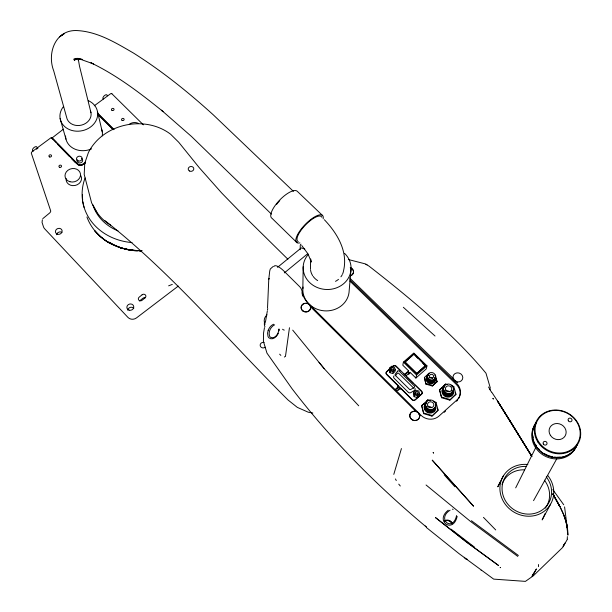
<?xml version="1.0" encoding="UTF-8"?>
<svg xmlns="http://www.w3.org/2000/svg" width="612" height="612" viewBox="0 0 612 612"><rect width="100%" height="100%" fill="white"/><g stroke="black" fill="none" stroke-linecap="round" stroke-linejoin="round"><path stroke-width="0.92" d="M300.209 249.696L300.24 245.909A15.377 4.506 50.2 0 1 301.028 244.173M406.337 376.533L406.345 375.577L410.055 372.325L415.885 378.048L426.235 368.937L426.954 365.854L413.804 353.032L403.4 362.105L402.803 365.203L408.602 370.895L408.411 371.851L404.708 375.095M302.848 288.803L303.17 266.817M395.406 390.028L397.922 387.817L398.114 385.927L386.631 374.552A2.081 1.928 11.3 0 1 386.685 371.821L389.53 369.342M397.922 387.817L398.114 385.927M310.468 269.249L310.621 258.922L311.294 262.043L308.28 254.523M267.528 307.951L268.767 279.355L269.739 270.955L270.305 268.989L272.983 266.603M567.232 538.935L567.378 536.609M78.428 58.545L78.313 60.274L78.145 58.477M351.066 268.775L349.169 290.723A23.18 20.992 2.9 0 1 324.169 310.827A23.18 20.992 2.9 0 1 303.024 286.99M285.467 356.452L289.461 327.726M265.378 322.425L267.337 310.927M389.462 368.103L389.148 369.946L389.882 372.67L392.766 373.519L394.916 371.637L395.245 369.801L394.511 367.07L391.619 366.228L389.462 368.103L390.196 370.834L389.882 372.67M264.476 327.665L263.573 332.897L263.405 341.289L266.954 353.116L292.031 388.697C331.214 439.913 377.015 485.752 426.426 527.085L425.256 525.96M392.766 373.519L393.088 371.683L395.245 369.801M414.944 385.017L421.569 391.535A2.104 1.943 15.6 0 1 421.546 394.304L415.135 399.98A2.104 1.951 15.4 0 1 412.174 399.85L400.585 388.375L399.552 388.329L399.368 389.255L398.114 390.364M404.876 362.174L413.873 353.996L425.485 365.792L416.565 373.634L404.876 362.174L413.1 354.991M400.401 389.301L400.585 388.375M413.873 353.996L417.682 358.188M416.565 373.634L425.569 365.402M415.885 378.048L416.55 375.003L426.954 365.854M413.766 392.101L413.368 393.883L414.125 396.653L417.04 397.509L419.197 395.604L419.61 393.83L418.845 391.053L415.923 390.196L413.766 392.101L414.523 394.878L414.125 396.653M456.598 515.534C452.696 532.922 436.257 518.747 450.095 510.201M457.164 516.36C453.109 534.391 434.398 520.866 448.244 510.24M417.04 397.509L417.445 395.742L419.61 393.83M426.564 376.112L429.089 373.282L424.391 377.428L425.914 384.129L432.309 386.004L436.999 381.842L435.476 375.148M425.914 384.129L424.391 377.428M433.227 401.487L435.958 402.298L438.146 410.109L431.942 416.122L423.726 413.681L421.576 405.863L427.757 399.873L430.488 400.684M423.726 413.681L421.722 405.243M427.757 399.873L426.388 401.617M432.309 386.004L437.175 381.177M42.366 219.739L42.06 222.439L43.307 226.302A7.505 6.51 -15.9 0 0 44.707 228.85L127.977 317.437A6.166 5.569 -14.3 0 0 136.499 317.903L178.283 286.079M431.942 416.122L438.146 410.109M435.79 402.918L435.958 402.298M451.013 385.637L453.737 386.44L455.955 394.166L449.797 400.141L441.604 397.731L439.416 389.989L445.567 384.045L447.38 384.573M267.429 309.97L267.773 308.708M441.604 397.731L439.592 389.354M445.567 384.045L442.981 386.891M453.546 387.075L453.737 386.44M449.797 400.141L455.955 394.166M545.17 513.43L542.163 519.917L550.586 504.181M268.186 330.342L267.559 333.127L268.01 336.409A3.863 2.846 79.2 0 0 269.066 337.939C272.577 340.685 277.029 336.516 278.322 333.257M393.791 474.377L401.434 448.558M63.419 129.163L51.936 138.067M567.416 539.218L562.658 547.449L533.419 575.716M515.679 487.863L536.013 447.066M503.255 476.121L497.786 486.823L500.341 481.873M563.178 546.439L564.914 543.112L563.193 546.042M42.794 218.637L49.343 213.236A2.249 1.04 -42.6 0 0 50.697 210.88L31.342 153.268A1.614 0.811 -43 0 1 32.344 151.508L51.354 137.47L77.38 164.184A4.07 3.481 -12.5 0 0 83.071 164.406L85.32 162.715M533.549 500.654L556.606 459.069M532.371 576.221L536.242 569.244M531.966 576.236L536.433 568.931M532.968 574.591L533.809 573.23M395.444 375.73L397.211 373.496A1.04 0.964 12.4 0 1 398.794 373.435L413.788 388.23M284.396 357.064L284.84 356.605M444.182 412.32L445.551 411.096M396.4 391.099L399.552 388.329M408.602 370.895L404.892 374.146L403.866 374.108M408.625 374.36L409.856 373.274L408.411 371.851M394.947 389.653L398.098 386.891M439.416 389.989L442.377 387.442M421.576 405.863L424.567 403.285M284.343 272.898L307.966 253.506M277.496 267.352L301.288 247.891L304.791 249.053M85.389 162.195L83.133 163.886A4.07 3.481 -12.5 0 1 77.449 163.672L51.89 137.669M83.316 164.544L85.565 162.846M533.113 575.961L525.433 581.377L493.67 579.12L459.184 553.761L426.595 527.674M52.349 138.955L52.678 138.71L56.618 142.757M77.028 58.431L74.243 60.328L77.035 58.308M94.286 105.777L110.428 93.858A1.576 0.78 -45.6 0 1 111.843 93.827M36.468 149.221L37.975 148.104M76.079 59.02L77.173 58.308M274.635 324.804C270.772 326.67 268.201 331.612 269.479 335.827A2.907 1.989 75.8 0 0 270.405 337.22C275.071 339.691 278.95 333.027 278.995 328.942L279.003 330.786M168.621 285.842L172.309 284.389M75.903 58.737L73.731 59.257L79.223 58.523L76.737 58.637L82.253 59.41L79.552 58.959L93.59 63.946L90.951 62.822C117.267 75.444 140.553 93.406 163.167 111.652L161.423 110.183L191.48 136.476L271.437 214.116M467.231 559.207L465.571 558.878L464.279 557.287M141.915 250.683L139.383 250.79L141.426 250.69M140.209 250.759L141.9 250.683M138.044 250.713L141.487 250.629M283.846 330.052L284.266 330.098M312.847 412.993L308.264 412.213L297.317 407.37L288.107 400.049C227.488 339.851 172.339 273.533 104.882 220.588M452.421 509.192L453.163 509.322M481.086 570.308L481.529 570.399M490.411 388.299L485.982 373.221C454.265 334.695 409.52 297.715 368.952 266.067L365.05 263.818L348.335 259.519M390.196 370.834L393.088 371.683M426.074 383.464L432.477 385.346M441.78 397.104L449.981 399.521M414.523 394.878L417.445 395.742M423.879 413.069L432.103 415.51M111.124 243.255C119.072 248.074 128.313 250.537 137.578 250.859L124.695 249.084L135.313 250.683L126.455 249.451L115.033 245.833M117.443 246.621L121.237 248.036L111.874 244.043L108.752 241.992M365.907 264.177L367.055 264.774M114.459 245.496C102.051 240.057 91.586 229.852 86.935 217.015M111.751 244.073L107.001 241.549L100.307 236.546L94.684 230.709M110.642 243.622C104.461 240.638 99.328 235.903 94.776 230.831M109.64 242.52L111.874 244.043M517.798 556.415L470.574 521.485L426.059 484.987M471.431 520.713L518.402 555.482M282.583 329.241L283.28 329.769M451.105 529.181L474.614 547.235M403.331 307.278L435.025 336.026M322.677 215.631L297.447 191.464A18.536 6.602 -46.1 0 0 279.263 200.514A18.536 6.602 -46.1 0 0 272.111 218.4L297.065 242.742M293.385 191.327L213.297 114.857C188.374 92.251 162.035 71.061 133.546 53.091C116.234 43.085 98.081 31.786 77.571 30.6C55.593 29.085 46.795 53.007 53.703 70.808L66.616 117.282A12.393 10.427 -11.5 0 0 81.71 125.062A12.393 10.427 -11.5 0 0 90.469 110.979M349.59 277.909L454.112 379.325M455.473 380.656L457.524 382.645M349.88 279.699L456.751 383.449A12.684 11.674 17.9 0 1 456.827 400.08L438.965 416.099A12.73 11.804 17.5 0 1 421.033 415.303L308.241 303.315A24.243 21.948 2.9 0 1 302.068 291.434A10.098 9.165 -0.1 0 0 299.513 286.515L284.052 271.208A15.484 4.651 50.9 0 0 273.809 266.58M349.804 281L456.445 384.573A12.714 11.705 18 0 1 458.518 398.886M422.884 363.26L425.485 365.792M404.953 361.784L416.65 373.251M403.4 362.105L416.55 375.003M287.892 259.236L245.657 217.65L221.666 192.956L199.359 167.803L178.735 142.275L170.61 134.219C144.891 114.689 103.137 123.471 88.419 152.503L84.754 163.243L84.204 174.428L91.624 202.901L96.903 212.364M400.592 370.88L396.01 366.374A2.081 1.92 11.7 0 0 395.092 365.831M406.995 377.191L413.62 383.709M111.751 93.628L143.353 124.848M397.93 386.853L399.781 388.689M310.207 306.451L416.267 411.799M418.968 414.485L420.322 415.823M97.346 112.845L114.107 129.606M97.614 113.633L113.61 129.629M97.897 114.482L113.075 129.66M279.653 354.172L280.854 355.396M483.457 517.362L495.72 529.946M57.933 144.103L77.625 164.322A4.07 3.473 -12.5 0 0 82.413 165.072M57.658 144.401L69.6 156.664M71.589 158.707L75.574 162.8M319.028 362.365L324.238 368.715L358.716 405.802M324.36 219.723C337.158 233.172 348.144 251.287 343.577 270.603A16.662 14.986 2.7 0 1 342.636 273.847M444.19 474.79L454.907 486.762M398.741 484.138L400.302 485.997M301.754 245.511L307.645 253.429M292.712 330.128L324.238 368.715M552.82 489.615L563.736 504.778M491.811 392.307L497.495 400.914M489.715 389.331L491.482 392.062M530.046 453.285L497.418 400.845L531.912 456.621M488.521 387.006L490.174 389.745M529.946 453.209L531.805 456.476M552.904 494.182C560.271 506.721 568.12 520.108 567.905 535.156L566.337 522.541L567.133 527.858M553.072 494.481L559.972 506.812L552.72 493.593M553.049 494.129L559.904 506.698M395.451 478.944L396.278 480.565M560.822 508.473L563.958 515.327M565.786 521.761L566.926 525.425L564.578 506.881M51.354 137.47L51.546 138.09M455.083 392.544L455.764 394.801M436.127 378.92L436.999 381.842M437.297 408.441L437.748 409.964M60.106 118.499L65.958 139.169M84.066 207.33L83.385 204.561A58.316 50.719 -10 0 1 82.911 201.891M90.981 112.723L79.476 66.058L78.152 58.339M97.469 111.514L102.28 131.84M538.461 564.516L538.537 566.651M298.22 241.61A17.098 5.684 -46 0 1 305.572 224.872A17.098 5.684 -46 0 1 321.866 217.275M342.276 274.62A16.662 14.986 2.7 0 1 340.907 276.815M338.482 279.355A16.662 14.986 2.7 0 1 335.483 281.344M317.689 280.617A16.662 14.986 2.7 0 1 313.13 276.379M312.64 275.652A16.662 14.986 2.7 0 1 310.567 270.083M299.888 242.895A18.697 6.219 -46 0 1 305.113 224.566A18.697 6.219 -46 0 1 323.159 218.851M276.586 204.423A15.889 5.669 -46.1 0 1 279.783 200.637M577.238 444.32A23.455 21.244 27.8 0 1 545.437 454.854A23.455 21.244 27.8 0 1 536.12 422.67M576.573 445.475A23.401 21.206 27.9 0 1 544.841 455.994A23.401 21.206 27.9 0 1 535.554 423.864M560.271 457.011A22.835 20.686 27.8 0 1 556.92 457.218M556.086 457.195A22.835 20.686 27.8 0 1 554.411 457.057M552.72 456.804A22.835 20.686 27.8 0 1 544.734 453.821M539.371 449.613A22.835 20.686 27.8 0 1 538.239 448.359M536.265 445.635A22.835 20.686 27.8 0 1 535.446 444.205M533.228 437.672A22.835 20.686 27.8 0 1 532.998 435.821M577.024 445.001A23.463 21.252 27.8 0 1 545.085 454.418A23.463 21.252 27.8 0 1 536.219 422.464M350.293 267.704A4.728 4.253 4.5 0 1 353.491 271.659A4.728 4.253 4.5 0 1 350.546 275.675M350.278 267.834A4.728 4.246 4.5 0 1 353.476 271.782A4.728 4.246 4.5 0 1 350.538 275.798M306.428 303.307A4.774 4.353 1.3 0 1 310.009 309.848A4.774 4.353 1.3 0 1 302.014 310.169A4.774 4.353 1.3 0 1 304.898 303.368M417.843 412.419A4.988 4.651 16.7 0 1 416.826 420.245A4.988 4.651 16.7 0 1 409.749 415.701A4.988 4.651 16.7 0 1 416.925 411.822M344.556 253.33A23.967 21.55 2.7 0 1 344.334 283.096A23.967 21.55 2.7 0 1 311.263 283.976A23.967 21.55 2.7 0 1 308.425 254.286M444.672 520.758A5.24 4.957 32 0 1 452.092 522.908M547.656 475.363A27.509 25.329 31.5 0 1 538.43 514.462A27.509 25.329 31.5 0 1 500.455 493.662A27.509 25.329 31.5 0 1 527.865 464.516M415.058 388.421A2.096 1.943 14.7 0 1 414.232 390.54L410.889 392.567A2.096 1.943 14.5 0 1 408.212 392.231L394.204 378.369A2.088 1.928 12.3 0 1 394.006 375.875M444.779 521.194A4.758 4.506 32 0 1 452.054 523.872M444.939 521.149A4.758 4.506 32 0 1 446.622 520.552M447.54 520.506A4.758 4.506 32 0 1 451.434 522.717M435.469 379.509A4.72 4.345 15.7 0 1 429.548 383.472A4.72 4.345 15.7 0 1 426.725 376.946M435.522 377.558A4.728 4.353 15.6 0 1 432.952 382.546A4.728 4.353 15.6 0 1 427.122 380.84A4.728 4.353 15.6 0 1 427.673 375.255M453.331 390.609A5.806 5.347 17.9 0 1 447.028 397.073A5.806 5.347 17.9 0 1 442.774 388.85M453.561 389.813A5.814 5.347 17.9 0 1 450.447 395.964A5.814 5.347 17.9 0 1 443.272 393.86A5.814 5.347 17.9 0 1 443.914 386.983M435.522 406.513A5.829 5.409 17.6 0 1 429.15 413.039A5.829 5.409 17.6 0 1 424.927 404.739M435.729 405.733A5.837 5.409 17.5 0 1 432.562 411.945A5.837 5.409 17.5 0 1 425.363 409.818A5.837 5.409 17.5 0 1 426.051 402.872M546.287 476.901A25.306 23.302 31.5 0 1 537.696 512.42A25.306 23.302 31.5 0 1 502.758 494.221A25.306 23.302 31.5 0 1 526.175 466.421M502.008 484.383A24.947 22.988 31.7 0 1 524.568 469.832M544.382 480.175A24.947 22.988 31.7 0 1 545.284 508.121M390.747 369.709A1.561 1.446 11.6 0 1 393.646 370.558M414.997 393.654A1.576 1.461 15.4 0 1 417.919 394.518M435.101 377.482A4.246 3.909 15.6 0 1 432.799 381.957A4.246 3.909 15.6 0 1 427.558 380.427A4.246 3.909 15.6 0 1 428.048 375.416M453.224 390.058A5.332 4.904 17.9 0 1 447.02 395.604A5.332 4.904 17.9 0 1 443.646 387.863M435.484 406.965A5.347 4.957 17.5 0 1 428.607 411.448A5.347 4.957 17.5 0 1 425.768 403.767M435.01 377.497A4.146 3.817 15.6 0 1 432.753 381.88A4.146 3.817 15.6 0 1 427.635 380.381A4.146 3.817 15.6 0 1 428.117 375.477M435.438 377.359A4.162 3.825 15.6 0 1 430.221 380.848A4.162 3.825 15.6 0 1 427.734 375.102M453.24 391.022A5.233 4.819 17.9 0 1 447.035 395.513A5.233 4.819 17.9 0 1 443.241 388.727M453.385 388.635A5.248 4.827 17.8 0 1 450.57 394.182A5.248 4.827 17.8 0 1 444.098 392.284A5.248 4.827 17.8 0 1 444.679 386.08M435.285 407.913A5.256 4.873 17.5 0 1 428.155 411.18A5.256 4.873 17.5 0 1 425.845 403.821M435.507 404.593A5.263 4.881 17.4 0 1 432.653 410.193A5.263 4.881 17.4 0 1 426.159 408.273A5.263 4.881 17.4 0 1 426.771 402.007M451.916 390.357A3.603 3.312 17.8 0 1 451.564 391.144M435.285 377.971A4.054 3.733 15.6 0 1 429.838 380.236A4.054 3.733 15.6 0 1 427.91 374.812M434.887 375.11A4.054 3.733 15.6 0 1 435.285 376.036M453.385 388.322A5.141 4.728 17.8 0 1 447.8 394.044A5.141 4.728 17.8 0 1 444.037 386.761M452.054 386.126A5.141 4.728 17.8 0 1 452.872 387.151M435.499 404.28A5.164 4.781 17.4 0 1 429.853 410.063A5.164 4.781 17.4 0 1 426.113 402.711M429.31 377.864A2.096 1.928 15.7 0 1 432.592 378.407M445.643 391.114A3.152 2.907 18 0 1 449.422 391.749M427.872 406.957A3.167 2.938 17.7 0 1 431.659 407.592M268.178 330.335A14.489 10.435 80.4 0 1 273.633 324.23M302.848 296.223A24.25 21.963 2.9 0 1 301.999 292.765M457.608 400.141A12.714 11.705 18 0 1 456.521 401.258M393.088 366.244A2.081 1.92 11.7 0 1 394.021 365.785M264.965 326.831A8.499 7.795 -1.9 0 1 264.568 322.157M265.118 324.23A8.545 7.826 -1.9 0 1 267.031 314.859M265.172 347.203A2.991 2.762 -3.1 0 1 261.324 347.348A2.991 2.762 -3.1 0 1 260.528 343.875A2.991 2.762 -3.1 0 1 264.101 342.521M127.717 310.207A3.465 3.129 -14.3 0 1 133.806 308.234M56.61 234.74A3.389 2.953 -15.8 0 1 61.957 232.361M80.914 175.789A7.788 6.686 -13.3 0 1 74.97 185.505A7.788 6.686 -13.3 0 1 66.142 178.597M129.354 124.221A7.673 6.525 -9.1 0 1 138.641 123.532M33.476 150.988A2.808 1.415 -43.1 0 1 33.415 148.104A2.808 1.415 -43.1 0 1 36.927 147.178M103.359 99.029A2.754 1.369 -45.4 0 1 104.422 95.61A2.754 1.369 -45.4 0 1 107.192 95.77M117.978 230.854A49.358 42.909 -10 0 1 92.856 204.875M110.695 225.224A49.518 43.008 -10 0 1 93.896 206.902M88.319 100.651A19.003 15.988 -11.5 0 1 94.761 122.782A19.003 15.988 -11.5 0 1 68.1 128.964A19.003 15.988 -11.5 0 1 63.648 106.373M101.439 128.765A18.544 15.713 -11.7 0 1 102.28 135.841M91.578 148.846A18.544 15.713 -11.7 0 1 65.561 135.994M82.444 159.388A2.846 2.433 -12.6 0 1 79.904 162.968A2.846 2.433 -12.6 0 1 77.211 159.786M81.526 158.454A2.846 2.433 -12.6 0 1 82.062 158.868M145.189 297.799A2.303 2.073 -12.9 0 0 142.933 298.243L139.995 300.584A2.303 2.073 -13.2 0 0 139.59 300.997M82.681 200.093A58.316 50.719 -10 0 1 82.444 194.67M132.047 242.589A58.415 50.781 -10 0 1 85.099 177.962M268.783 279.202L268.951 278.468L268.783 279.202M500.302 567.423L500.279 567.584A19.936 5.906 36.6 0 1 500.218 567.722L500.302 567.423M397.639 371.17L395.276 374.146A1.048 0.972 12.2 0 0 395.367 375.401L409.443 389.301A1.056 0.979 14.4 0 0 410.782 389.469L414.14 387.434A1.056 0.972 14.6 0 0 414.293 385.942L399.238 371.109A1.048 0.964 12.3 0 0 397.639 371.17M421.614 394.006L415.204 399.69A2.104 1.951 15.4 0 1 412.236 399.559L386.685 374.246A2.081 1.928 11.3 0 1 386.73 371.522L393.141 365.938A2.081 1.92 11.7 0 1 396.071 366.06L421.637 391.236A2.104 1.943 15.6 0 1 421.614 394.006M142.114 294.785L139.169 297.172A2.318 2.096 -16.2 0 0 138.87 300.163A2.318 2.096 -16.2 0 0 142.114 300.27L145.052 297.876A2.31 2.088 -15.9 0 0 145.342 294.892A2.31 2.088 -15.9 0 0 142.114 294.785M61.835 35.259L59.525 36.85L64.069 33.79L61.835 35.259M140.255 250.66L131.228 250.201L120.503 247.829L131.228 250.201L140.255 250.66M498.505 565.457L466.313 541.888L435.469 517.568L466.313 541.888L498.505 565.457M473.459 506.101L432.271 460.209L473.459 506.101M433.594 453.002L433.097 452.444A31.357 25.161 25.3 0 1 433.594 453.002M493.28 398.955L492.874 398.336A30.569 10.458 61.9 0 0 493.28 398.955M510.048 420.712L497.518 401.021L531.491 455.848L510.048 420.712M564.799 517.951L563.859 515.182L565.939 521.325L564.799 517.951M537.925 442.063A23.654 21.397 27.6 0 0 578.057 443.631A23.654 21.397 27.6 0 0 556.568 410.025A23.654 21.397 27.6 0 0 537.925 442.063M538.537 441.589A23.034 20.839 27.5 0 0 577.621 443.119A23.034 20.839 27.5 0 0 556.706 410.392A23.034 20.839 27.5 0 0 538.537 441.589M543.387 444.098A2.027 1.844 28 0 0 546.822 444.243A2.027 1.844 28 0 0 545.009 441.351A2.027 1.844 28 0 0 543.387 444.098M568.38 420.811A2.012 1.813 27.2 0 0 571.792 420.957A2.012 1.813 27.2 0 0 569.971 418.103A2.012 1.813 27.2 0 0 568.38 420.811M550.372 435.285A8.713 7.887 27.5 0 0 565.159 435.92A8.713 7.887 27.5 0 0 557.287 423.512A8.713 7.887 27.5 0 0 550.372 435.285M454.165 380.182A4.95 4.529 17.7 0 0 462.527 379.142A4.95 4.529 17.7 0 0 457.011 372.869A4.95 4.529 17.7 0 0 454.165 380.182M302.986 310.957A4.774 4.353 1.3 0 0 310.628 308.104A4.774 4.353 1.3 0 0 304.065 303.483A4.774 4.353 1.3 0 0 302.986 310.957M410.713 418.424A4.995 4.651 16.7 0 0 419.266 417.912A4.995 4.651 16.7 0 0 414.232 411.157A4.995 4.651 16.7 0 0 410.713 418.424M391.236 369.931A1.568 1.446 11.5 0 0 393.853 369.396A1.568 1.446 11.5 0 0 391.971 367.537A1.568 1.446 11.5 0 0 391.236 369.931M415.563 393.96A1.584 1.469 15.3 0 0 418.203 393.417A1.584 1.469 15.3 0 0 416.29 391.527A1.584 1.469 15.3 0 0 415.563 393.96M428.668 378.797A4.062 3.733 15.6 0 0 435.43 377.405A4.062 3.733 15.6 0 0 430.496 372.593A4.062 3.733 15.6 0 0 428.668 378.797M444.197 390.984A5.148 4.735 17.8 0 0 453.048 391.359A5.148 4.735 17.8 0 0 448.604 384.015A5.148 4.735 17.8 0 0 444.197 390.984M426.227 406.988A5.164 4.789 17.4 0 0 435.124 407.37A5.164 4.789 17.4 0 0 430.695 399.95A5.164 4.789 17.4 0 0 426.227 406.988M430.045 377.581A2.111 1.943 15.6 0 0 433.556 376.854A2.111 1.943 15.6 0 0 430.993 374.353A2.111 1.943 15.6 0 0 430.045 377.581M445.88 390.135A3.182 2.93 17.8 0 0 451.358 390.372A3.182 2.93 17.8 0 0 448.611 385.828A3.182 2.93 17.8 0 0 445.88 390.135M427.926 406.138A3.198 2.961 17.4 0 0 433.426 406.376A3.198 2.961 17.4 0 0 430.687 401.786A3.198 2.961 17.4 0 0 427.926 406.138M189.429 170.977A2.8 2.425 -6.6 0 0 193.797 169.034A2.8 2.425 -6.6 0 0 189.797 166.77A2.8 2.425 -6.6 0 0 189.429 170.977M129.109 310.177A3.481 3.152 -17.3 0 0 133.722 306.421A3.481 3.152 -17.3 0 0 128.107 304.799A3.481 3.152 -17.3 0 0 129.109 310.177M57.536 234.251A3.404 2.983 -18.5 0 0 62.103 230.67A3.404 2.983 -18.5 0 0 56.679 229.148A3.404 2.983 -18.5 0 0 57.536 234.251M49.733 156.986A1.323 1.117 -13.8 0 0 51.523 155.662A1.323 1.117 -13.8 0 0 49.411 155.073A1.323 1.117 -13.8 0 0 49.733 156.986M59.746 167.344A1.323 1.132 -13.7 0 0 61.529 166.005A1.323 1.132 -13.7 0 0 59.418 165.416A1.323 1.132 -13.7 0 0 59.746 167.344M112.011 110.382A1.293 1.086 -9.8 0 0 114.046 109.51A1.293 1.086 -9.8 0 0 112.233 108.485A1.293 1.086 -9.8 0 0 112.011 110.382M122.094 120.403A1.3 1.102 -9.5 0 0 124.129 119.516A1.3 1.102 -9.5 0 0 122.308 118.491A1.3 1.102 -9.5 0 0 122.094 120.403M69.936 181.733A7.826 6.709 -13.3 0 0 80.447 173.793A7.826 6.709 -13.3 0 0 67.917 170.281A7.826 6.709 -13.3 0 0 69.936 181.733M78.298 160.979A2.853 2.44 -12.5 0 0 82.13 158.103A2.853 2.44 -12.5 0 0 77.556 156.825A2.853 2.44 -12.5 0 0 78.298 160.979"/></g></svg>
